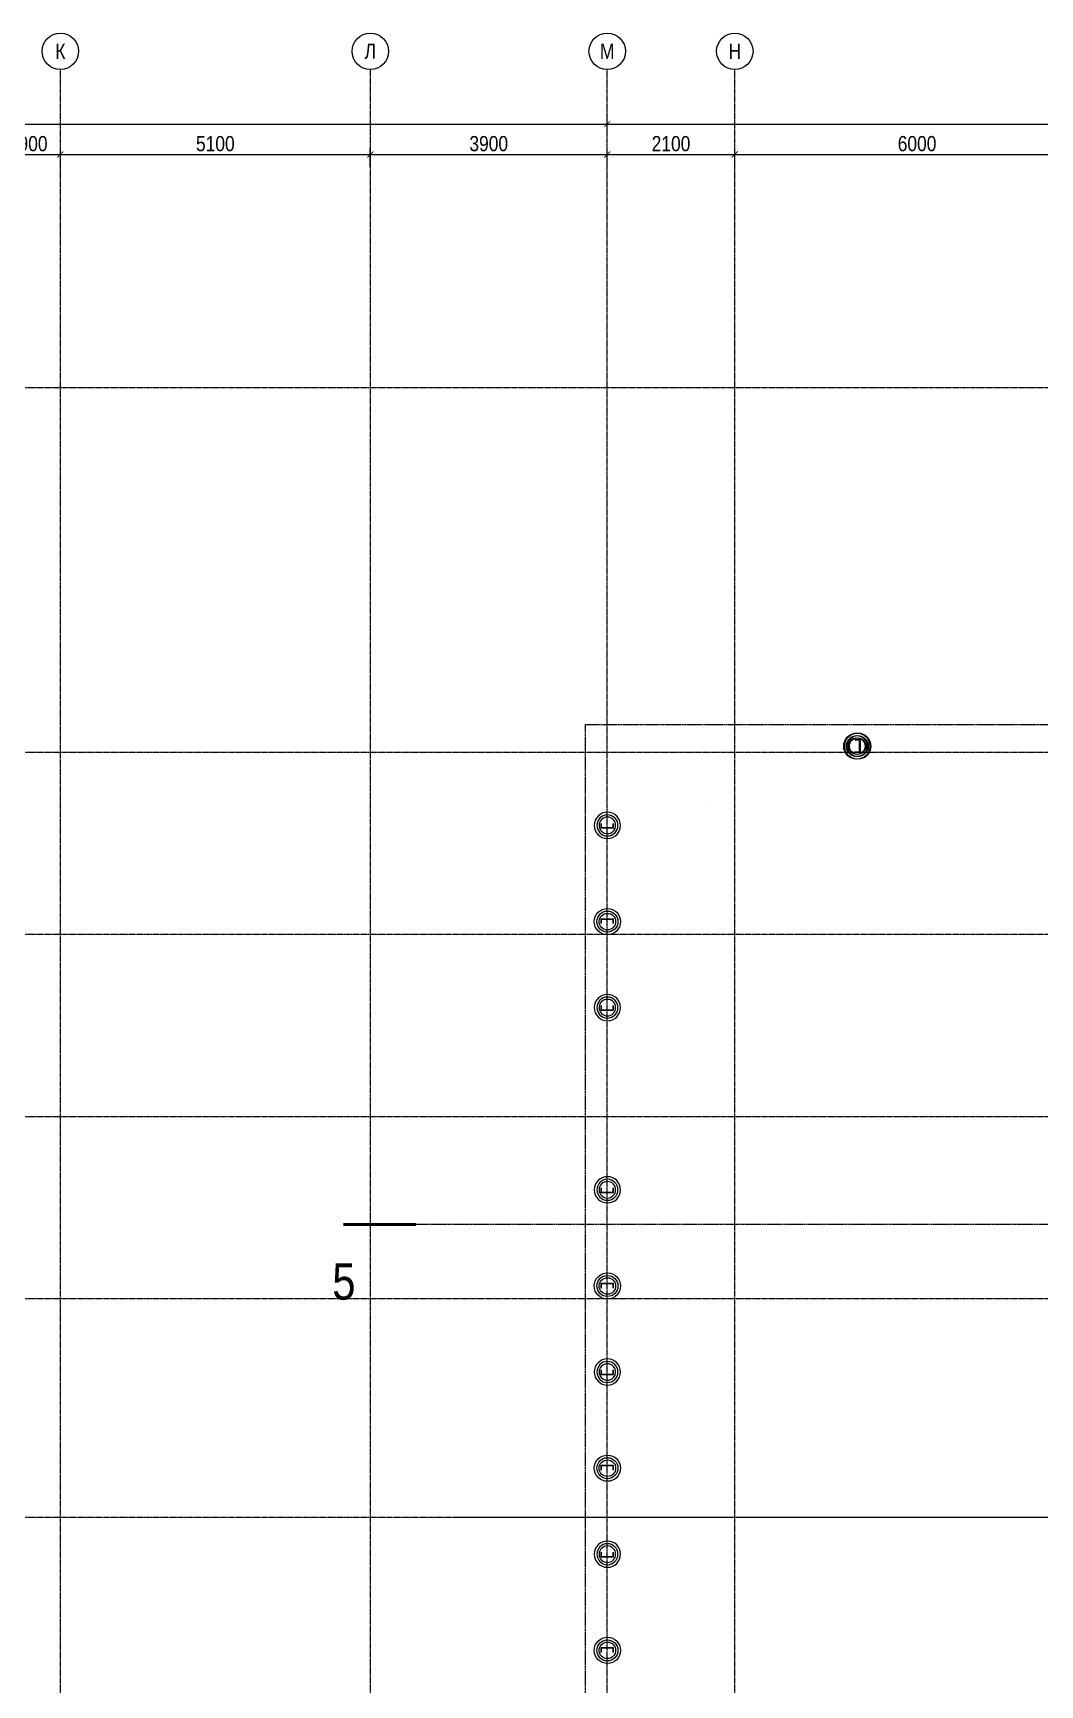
# Model space of a CAD drawing. Header units: millimetres. Extents: x -65509 to 912790, y 446 to 713294.
# Drawn here: x 137373 to 153945, y 671100 to 698299 of the extents above; entities that cross this region are included whole.
import ezdxf
from ezdxf.enums import TextEntityAlignment as Align

# ---------------------------------------------------------------- set-up
doc = ezdxf.new("R2010")
doc.units = ezdxf.units.MM
doc.linetypes.add('CENTER2', pattern=[28.575, 19.05, -3.175, 3.175, -3.175])
doc.linetypes.add('DASHED', pattern=[19.05, 12.7, -6.35])
doc.layers.get('Defpoints').update_dxf_attribs({"color": 250})
doc.layers.add('АР_Делит', color=250, linetype='Continuous', lineweight=0, plot=False)
for name, color, linetype, lineweight in [('АР_Разрезы марка', 7, 'Continuous', 13), ('КМ_Фахверки', 250, 'Continuous', 25), ('КМ_Фахверки_марка_наружные', 3, 'Continuous', 0), ('РД_Оси_100', 250, 'Continuous', 0), ('РД_Оси_размер', 250, 'Continuous', 0)]:
    doc.layers.add(name, color=color, linetype=linetype, lineweight=lineweight)
doc.styles.add('style1', font='ARIALN.TTF')
doc.styles.add('ккк', font='isocpeur.ttf', dxfattribs={"width": 0.85, "oblique": 15})
doc.dimstyles.new('Dim100_ареал', dxfattribs={"dimscale": 100, "dimtxt": 2.5, "dimasz": 1, "dimexe": 1, "dimexo": 1, "dimgap": 0.5, "dimtad": 1, "dimzin": 12, "dimdsep": 46, "dimtxsty": 'style1', "dimblk": 'ARCHTICK', "dimcen": 1, "dimdle": 1, "dimclrd": 256, "dimclre": 256, "dimaunit": 1, "dimadec": 0, "dimazin": 3, "dimtfac": 1, "dimtmove": 1, "dimatfit": 3, "dimldrblk": 'OPEN30', "dimfxl": 4, "dimfxlon": 1, "dimtolj": 1, "dimtzin": 0, "dimlwd": 9, "dimlwe": 9, "dimarcsym": 0})

# ---------------------------------------------------------------- blocks, each defined once
blk = doc.blocks.new('A-iden')
at = {"linetype": 'Continuous', "lineweight": 5}
blk.add_circle((0, -4), 3, dxfattribs=at)
at = {"color": 0, "linetype": 'Continuous', "lineweight": 20, "style": 'ккк', "width": 0.85}
blk.add_attdef('ID', text='', height=8, dxfattribs=at).set_placement((0.31, -3.85), align=Align.MIDDLE_CENTER)
blk = doc.blocks.new('_ArchTick')
at = {"color": 0, "linetype": 'ByBlock', "const_width": 0.15}
blk.add_lwpolyline([(-0.5, -0.5), (0.5, 0.5)], dxfattribs=at)
blk = doc.blocks.new('*D334')
at = {"layer": 'Defpoints', "color": 0, "transparency": 16777216}
for p in [(37500, 139039), (0, 137039), (37500, 137039)]:
    blk.add_point(p, dxfattribs=at)
at = {"layer": 'РД_Оси_размер', "color": 0, "lineweight": 5, "transparency": 16777216}
for p, q in [((-100, 139039), (37600, 139039)), ((0, 138839), (0, 139139)), ((37500, 138839), (37500, 139139))]:
    blk.add_line(p, q, dxfattribs=at)
at = {"layer": 'РД_Оси_размер', "color": 0, "lineweight": 5, "transparency": 16777216, "xscale": 100, "yscale": 100, "zscale": 100, "rotation": 180}
blk.add_blockref('_ArchTick', (0, 139039), dxfattribs=at)
at = {"layer": 'РД_Оси_размер', "color": 0, "lineweight": 5, "transparency": 16777216, "xscale": 100, "yscale": 100, "zscale": 100}
blk.add_blockref('_ArchTick', (37500, 139039), dxfattribs=at)
at = {"layer": 'РД_Оси_размер', "color": 0, "transparency": 16777216, "insert": (18750, 139216), "char_height": 250, "attachment_point": 5, "style": 'style1'}
blk.add_mtext('\\A1;37500', dxfattribs=at)
blk = doc.blocks.new('_Open30')
at = {"color": 0, "linetype": 'ByBlock', "lineweight": -2}
for p, q in [((-1, 0.27), (0, 0)), ((0, 0), (-1, -0.27)), ((0, 0), (-1, 0))]:
    blk.add_line(p, q, dxfattribs=at)
blk = doc.blocks.new('*D335')
at = {"layer": 'Defpoints', "color": 0, "transparency": 16777216}
for p in [(73200, 139039), (37500, 137039), (73200, 137039)]:
    blk.add_point(p, dxfattribs=at)
at = {"layer": 'РД_Оси_размер', "color": 0, "lineweight": 5, "transparency": 16777216}
for p, q in [((37400, 139039), (73300, 139039)), ((37500, 138839), (37500, 139139)), ((73200, 138839), (73200, 139139))]:
    blk.add_line(p, q, dxfattribs=at)
at = {"layer": 'РД_Оси_размер', "color": 0, "lineweight": 5, "transparency": 16777216, "xscale": 100, "yscale": 100, "zscale": 100, "rotation": 180}
blk.add_blockref('_ArchTick', (37500, 139039), dxfattribs=at)
at = {"layer": 'РД_Оси_размер', "color": 0, "lineweight": 5, "transparency": 16777216, "xscale": 100, "yscale": 100, "zscale": 100}
blk.add_blockref('_ArchTick', (73200, 139039), dxfattribs=at)
at = {"layer": 'РД_Оси_размер', "color": 0, "transparency": 16777216, "insert": (55350, 139216), "char_height": 250, "attachment_point": 5, "style": 'style1'}
blk.add_mtext('\\A1;35700', dxfattribs=at)
blk = doc.blocks.new('*D401')
at = {"layer": 'Defpoints', "color": 0, "transparency": 16777216}
for p in [(28500, 138539), (27600, 137039), (28500, 137039)]:
    blk.add_point(p, dxfattribs=at)
at = {"layer": 'РД_Оси_размер', "color": 0, "lineweight": 5, "transparency": 16777216}
for p, q in [((27500, 138539), (28600, 138539)), ((27600, 138339), (27600, 138639)), ((28500, 138339), (28500, 138639))]:
    blk.add_line(p, q, dxfattribs=at)
at = {"layer": 'РД_Оси_размер', "color": 0, "lineweight": 5, "transparency": 16777216, "xscale": 100, "yscale": 100, "zscale": 100, "rotation": 180}
blk.add_blockref('_ArchTick', (27600, 138539), dxfattribs=at)
at = {"layer": 'РД_Оси_размер', "color": 0, "lineweight": 5, "transparency": 16777216, "xscale": 100, "yscale": 100, "zscale": 100}
blk.add_blockref('_ArchTick', (28500, 138539), dxfattribs=at)
at = {"layer": 'РД_Оси_размер', "color": 0, "transparency": 16777216, "insert": (28050, 138716), "char_height": 250, "attachment_point": 5, "style": 'style1'}
blk.add_mtext('\\A1;900', dxfattribs=at)
blk = doc.blocks.new('*D402')
at = {"layer": 'Defpoints', "color": 0, "transparency": 16777216}
for p in [(33600, 138539), (28500, 137039), (33600, 137039)]:
    blk.add_point(p, dxfattribs=at)
at = {"layer": 'РД_Оси_размер', "color": 0, "lineweight": 5, "transparency": 16777216}
for p, q in [((28400, 138539), (33700, 138539)), ((28500, 138339), (28500, 138639)), ((33600, 138339), (33600, 138639))]:
    blk.add_line(p, q, dxfattribs=at)
at = {"layer": 'РД_Оси_размер', "color": 0, "lineweight": 5, "transparency": 16777216, "xscale": 100, "yscale": 100, "zscale": 100, "rotation": 180}
blk.add_blockref('_ArchTick', (28500, 138539), dxfattribs=at)
at = {"layer": 'РД_Оси_размер', "color": 0, "lineweight": 5, "transparency": 16777216, "xscale": 100, "yscale": 100, "zscale": 100}
blk.add_blockref('_ArchTick', (33600, 138539), dxfattribs=at)
at = {"layer": 'РД_Оси_размер', "color": 0, "transparency": 16777216, "insert": (31050, 138716), "char_height": 250, "attachment_point": 5, "style": 'style1'}
blk.add_mtext('\\A1;5100', dxfattribs=at)
blk = doc.blocks.new('*D403')
at = {"layer": 'Defpoints', "color": 0, "transparency": 16777216}
for p in [(37500, 138539), (33600, 137039), (37500, 137039)]:
    blk.add_point(p, dxfattribs=at)
at = {"layer": 'РД_Оси_размер', "color": 0, "lineweight": 5, "transparency": 16777216}
for p, q in [((33500, 138539), (37600, 138539)), ((33600, 138339), (33600, 138639)), ((37500, 138339), (37500, 138639))]:
    blk.add_line(p, q, dxfattribs=at)
at = {"layer": 'РД_Оси_размер', "color": 0, "lineweight": 5, "transparency": 16777216, "xscale": 100, "yscale": 100, "zscale": 100, "rotation": 180}
blk.add_blockref('_ArchTick', (33600, 138539), dxfattribs=at)
at = {"layer": 'РД_Оси_размер', "color": 0, "lineweight": 5, "transparency": 16777216, "xscale": 100, "yscale": 100, "zscale": 100}
blk.add_blockref('_ArchTick', (37500, 138539), dxfattribs=at)
at = {"layer": 'РД_Оси_размер', "color": 0, "transparency": 16777216, "insert": (35550, 138716), "char_height": 250, "attachment_point": 5, "style": 'style1'}
blk.add_mtext('\\A1;3900', dxfattribs=at)
blk = doc.blocks.new('*D404')
at = {"layer": 'Defpoints', "color": 0, "transparency": 16777216}
for p in [(39600, 138539), (37500, 137039), (39600, 137039)]:
    blk.add_point(p, dxfattribs=at)
at = {"layer": 'РД_Оси_размер', "color": 0, "lineweight": 5, "transparency": 16777216}
for p, q in [((37400, 138539), (39700, 138539)), ((37500, 138339), (37500, 138639)), ((39600, 138339), (39600, 138639))]:
    blk.add_line(p, q, dxfattribs=at)
at = {"layer": 'РД_Оси_размер', "color": 0, "lineweight": 5, "transparency": 16777216, "xscale": 100, "yscale": 100, "zscale": 100, "rotation": 180}
blk.add_blockref('_ArchTick', (37500, 138539), dxfattribs=at)
at = {"layer": 'РД_Оси_размер', "color": 0, "lineweight": 5, "transparency": 16777216, "xscale": 100, "yscale": 100, "zscale": 100}
blk.add_blockref('_ArchTick', (39600, 138539), dxfattribs=at)
at = {"layer": 'РД_Оси_размер', "color": 0, "transparency": 16777216, "insert": (38550, 138716), "char_height": 250, "attachment_point": 5, "style": 'style1'}
blk.add_mtext('\\A1;2100', dxfattribs=at)
blk = doc.blocks.new('*D405')
at = {"layer": 'Defpoints', "color": 0, "transparency": 16777216}
for p in [(45600, 138539), (39600, 137039), (45600, 137039)]:
    blk.add_point(p, dxfattribs=at)
at = {"layer": 'РД_Оси_размер', "color": 0, "lineweight": 5, "transparency": 16777216}
for p, q in [((39500, 138539), (45700, 138539)), ((39600, 138339), (39600, 138639)), ((45600, 138339), (45600, 138639))]:
    blk.add_line(p, q, dxfattribs=at)
at = {"layer": 'РД_Оси_размер', "color": 0, "lineweight": 5, "transparency": 16777216, "xscale": 100, "yscale": 100, "zscale": 100, "rotation": 180}
blk.add_blockref('_ArchTick', (39600, 138539), dxfattribs=at)
at = {"layer": 'РД_Оси_размер', "color": 0, "lineweight": 5, "transparency": 16777216, "xscale": 100, "yscale": 100, "zscale": 100}
blk.add_blockref('_ArchTick', (45600, 138539), dxfattribs=at)
at = {"layer": 'РД_Оси_размер', "color": 0, "transparency": 16777216, "insert": (42600, 138716), "char_height": 250, "attachment_point": 5, "style": 'style1'}
blk.add_mtext('\\A1;6000', dxfattribs=at)
blk = doc.blocks.new('Ф_пеноблок 200')
at = {"layer": 'АР_Делит', "color": 1}
for radius in [216, 173, 136]:
    blk.add_circle((103, -42), radius, dxfattribs=at)
at = {"layer": 'КМ_Фахверки'}
blk.add_lwpolyline([(0, -75), (0, 0), (200, 0), (200, -75)], dxfattribs=at)
blk = doc.blocks.new('СОШ_2200_АР_ОСИ_М100_28.05.24')
at = {"layer": 'АР_Делит', "color": 5, "linetype": 'DASHED'}
blk.add_lwpolyline([(-355, 13145), (-355, 100855), (37145, 100855), (37145, 129155), (72745, 129155), (72745, 135155), (114955, 135155), (114955, -355)], dxfattribs=at)
at = {"layer": 'РД_Оси_100', "linetype": 'CENTER2'}
for p, q in [((37500, -6155), (37500, 139938.679)), ((-5954.958, 134700), (119910, 134700)), ((-5954.958, 128700), (119910, 128700)), ((-5954.958, 125700), (119910, 125700)), ((-5954.958, 122700), (119910, 122700)), ((-5954.958, 119700), (119910, 119700)), ((-5954.958, 116100), (119910, 116100)), ((35037.55, 116100), (119910, 116100))]:
    blk.add_line(p, q, dxfattribs=at)
at = {"layer": 'РД_Оси_100', "color": 1, "linetype": 'CENTER2'}
blk.add_line((39600, -6155), (39600, 139938.679), dxfattribs=at)
at = {"layer": 'РД_Оси_100', "linetype": 'CENTER2'}
blk.add_lwpolyline([(28500, -6155), (28500, 139938.679)], dxfattribs=at)
at = {"layer": 'РД_Оси_100', "color": 1, "linetype": 'CENTER2'}
blk.add_lwpolyline([(33600, 139938.679), (33600, -6155)], dxfattribs=at)
at = {"layer": 'РД_Оси_100', "color": 0}
ref = blk.add_blockref('A-iden', (28500, 140638.679), dxfattribs=dict(at, xscale=100, yscale=100, zscale=100))
ref.add_attrib('ID', 'К', dxfattribs={"layer": '0', "linetype": 'Continuous', "height": 250, "style": 'style1'}).set_placement((28500, 140238.679), align=Align.MIDDLE)
ref = blk.add_blockref('A-iden', (33600, 140638.679), dxfattribs=dict(at, xscale=100, yscale=100, zscale=100))
ref.add_attrib('ID', 'Л', dxfattribs={"layer": '0', "linetype": 'Continuous', "height": 250, "style": 'style1'}).set_placement((33600, 140238.679), align=Align.MIDDLE)
ref = blk.add_blockref('A-iden', (37500, 140638.679), dxfattribs=dict(at, xscale=100, yscale=100, zscale=100))
ref.add_attrib('ID', 'М', dxfattribs={"layer": '0', "linetype": 'Continuous', "height": 250, "style": 'style1'}).set_placement((37500, 140238.679), align=Align.MIDDLE)
ref = blk.add_blockref('A-iden', (39600, 140638.679), dxfattribs=dict(at, xscale=100, yscale=100, zscale=100))
ref.add_attrib('ID', 'Н', dxfattribs={"layer": '0', "linetype": 'Continuous', "height": 250, "style": 'style1'}).set_placement((39600, 140238.679), align=Align.MIDDLE)
at = {"layer": 'РД_Оси_размер'}
for base, p1, p2, picture, middle in [((37500, 139038.679), (0, 137038.679), (37500, 137038.679), '*D334', (18750, 139216.322)), ((73200, 139038.679), (37500, 137038.679), (73200, 137038.679), '*D335', (55350, 139216.322)), ((28500, 138538.679), (27600, 137038.679), (28500, 137038.679), '*D401', (28050, 138716.322)), ((33600, 138538.679), (28500, 137038.679), (33600, 137038.679), '*D402', (31050, 138716.322)), ((37500, 138538.679), (33600, 137038.679), (37500, 137038.679), '*D403', (35550, 138716.322)), ((39600, 138538.679), (37500, 137038.679), (39600, 137038.679), '*D404', (38550, 138716.322)), ((45600, 138538.679), (39600, 137038.679), (45600, 137038.679), '*D405', (42600, 138716.322))]:
    dim = blk.add_linear_dim(base=base, p1=p1, p2=p2, dimstyle='Dim100_ареал', dxfattribs=at)
    dim.commit()
    dim.dimension.update_dxf_attribs({"geometry": picture, "text_midpoint": middle})

msp = doc.modelspace()

# ---------------------------------------------------------------- linework, layer by layer
at = {"layer": 'АР_Разрезы марка', "linetype": 'DASHED', "lineweight": 0}
msp.add_lwpolyline([(227667.41, 681692.589), (171152.332, 681692.589), (171152.332, 678680.569), (142484.251, 678680.569)], dxfattribs=at)
at = {"layer": 'АР_Разрезы марка', "lineweight": 50}
msp.add_lwpolyline([(142484.251, 678680.569), (143674.902, 678680.569)], dxfattribs=at)
at = {"layer": 'АР_Разрезы марка'}
msp.add_lwpolyline([(143079.576, 678680.569, 0, 200, 0), (143079.576, 678236.301, 0, 0, 0), (143079.576, 677406.74, 0, 0, 0)], format="xyseb", dxfattribs=at)
at = {"layer": 'КМ_Фахверки_марка_наружные'}
msp.add_line((148527.205, 685554.912), (148527.205, 685554.912), dxfattribs=at)

# ---------------------------------------------------------------- block references
at = {"layer": 'КМ_Фахверки', "rotation": 270}
for p in [(150972.584, 686660.765), (150987.589, 686660.764)]:
    msp.add_blockref('Ф_пеноблок 200', p, dxfattribs=at)
at = {"layer": 'КМ_Фахверки', "xscale": -1, "rotation": 180}
for p in [(146722.589, 685210.764), (146722.589, 682210.764), (146722.589, 679210.764), (146722.589, 676210.764), (146722.589, 673210.764)]:
    msp.add_blockref('Ф_пеноблок 200', p, dxfattribs=at)
at = {"layer": 'КМ_Фахверки'}
for p in [(146722.589, 683710.764), (146722.589, 677710.764), (146722.589, 674710.764), (146722.589, 671710.764)]:
    msp.add_blockref('Ф_пеноблок 200', p, dxfattribs=at)
at = {"layer": 'РД_Оси_100'}
msp.add_blockref('СОШ_2200_АР_ОСИ_М100_28.05.24', (109322.589, 557760.764), dxfattribs=at)

# ---------------------------------------------------------------- texts
at = {"layer": 'АР_Разрезы марка', "color": 7, "insert": (142488.52, 677739.604), "char_height": 600, "width": 1999.94, "attachment_point": 5, "style": 'style1'}
msp.add_mtext('5', dxfattribs=at)

doc.saveas('drawing.dxf')
